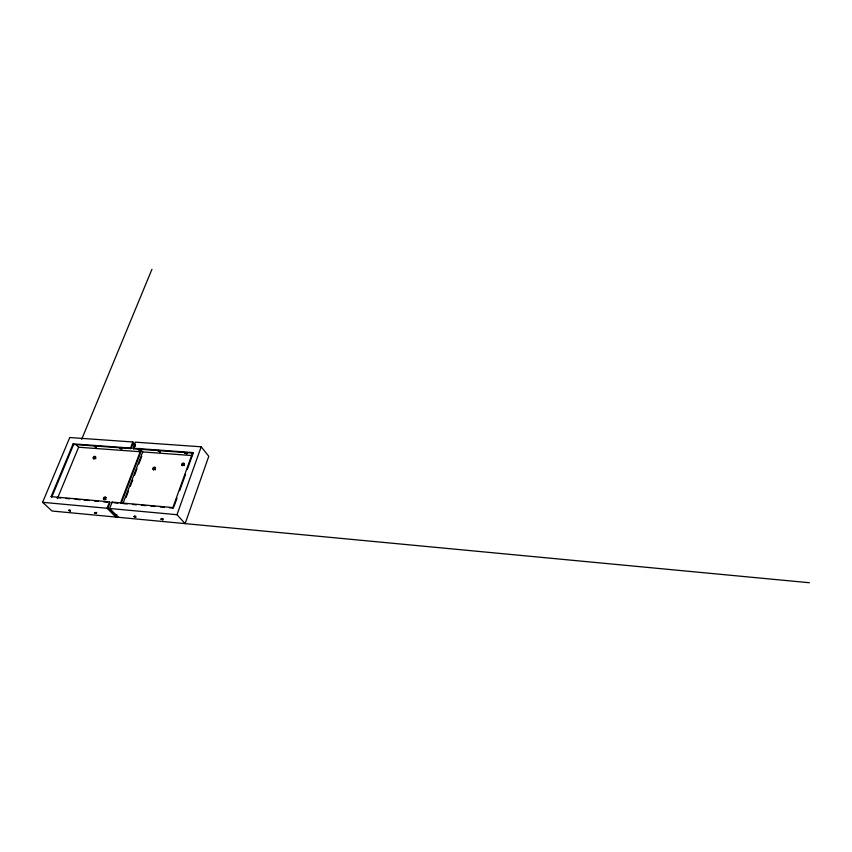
<?xml version="1.0" encoding="UTF-8"?>
<svg xmlns="http://www.w3.org/2000/svg" width="852" height="852" viewBox="0 0 852 852"><rect width="100%" height="100%" fill="white"/><g stroke="black" fill="none" stroke-linecap="round" stroke-linejoin="round"><path stroke-width="1.28" d="M201.189 446.799L208.783 456.278L185.129 523.629L176.982 514.704L201.189 446.799L135.372 442.156L133.029 448.205L133.551 448.802L193.17 453.126L187.333 469.388M169.452 507.792L173.414 508.143L172.892 507.579L192.68 452.529L133.029 448.205M173.861 506.897L177.003 498.143M179.697 490.645L185.534 474.383M116.852 514.587L115.904 517.068L107.064 508.261L42.6 502.318L69.757 437.534L132.848 441.986L135.33 444.787M121.133 503.425L141.112 451.326L138.631 448.525M123.007 503.447L142.721 451.933L139.515 448.301M126.053 497.451L128.428 491.242M130.324 486.268L132.699 480.07M134.595 475.096L136.97 468.888M138.865 463.925L141.709 456.47M120.462 503.212L140.218 451.741L137.811 449.025M133.551 448.802L135.117 444.765M107.064 508.261L109.546 501.871L51.131 496.62L73.102 443.871L130.494 448.024L131.027 448.61L132.976 443.572L135.393 446.299M130.494 448.024L132.848 441.986M118.46 517.313L109.642 508.495L112.123 502.105L172.892 507.579M81.632 439.398L151.954 269.264M57.403 498.548L78.608 447.225L76.03 444.542M73.102 443.871L73.655 444.446L51.727 497.174L51.131 496.62M187.057 452.87L186.247 452.87M96.755 512.531L95.722 512.435M163.19 518.772L161.635 518.431M135.905 516.269L134.499 515.875M73.655 444.446L131.027 448.61M78.608 447.225L140.218 451.741M142.721 451.933L192.509 455.586M56.914 497.643L60.801 497.983M65.998 498.452L69.885 498.803M75.072 499.272L80.269 499.741M84.156 500.092L89.343 500.561M94.54 501.029L98.427 501.381M103.624 501.849L107.512 502.201M113.998 502.786L117.959 503.149M123.242 503.617L127.204 503.979M132.486 504.459L136.448 504.81M141.72 505.289L145.681 505.641M150.964 506.12L154.926 506.482M160.208 506.951L164.17 507.313M109.642 508.495L176.982 514.704M809.4 582.736L52.036 511.019L42.6 502.318M70.226 510.124L69.481 509.901M121.346 448.163L120.451 447.747M159.739 450.942L158.717 450.261M95.158 446.011L96.596 445.979M115.766 515.471L108.044 507.749L110.11 502.435L109.546 501.871M112.123 502.105L112.677 502.669M192.68 452.529L193.17 453.126M184.511 465.267A1.427 1.086 -38.2 0 1 184.288 465.554M182.253 465.682A1.427 1.086 -38.2 0 1 184.415 463.85M155.458 469.601A1.427 1.065 -39 0 1 155.181 469.846M153.626 469.963A1.427 1.065 -39 0 1 153.765 468.27A1.427 1.065 -39 0 1 155.596 467.918M95.861 458.493A1.406 1.012 -39.8 0 1 95.626 458.77M93.699 458.877A1.406 1.012 -39.8 0 1 95.85 457.119M106.042 499.421A1.448 1.065 -41.3 0 1 105.754 499.666M104.221 499.773A1.448 1.065 -41.3 0 1 105.978 497.557M94.465 512.829L96.414 513.511L94.54 512.755M158.355 451.155L160.24 451.869L158.355 451.155M184.884 453.094L186.78 453.807L184.884 453.094M160.943 519.06L162.892 519.784L160.943 519.06M133.828 516.504L135.756 517.239L133.828 516.504M119.908 448.29L121.751 449.036L119.908 448.29M94.444 446.427L96.265 447.183L94.444 446.427M68.522 510.305L70.396 511.072L68.522 510.305M182.85 465.501A1.427 1.086 -38.2 0 0 184.117 463.488A1.427 1.086 -38.2 0 0 181.859 463.903A1.427 1.086 -38.2 0 0 182.85 465.501M154.01 469.558A1.427 1.065 -39 0 0 155.277 467.546A1.427 1.065 -39 0 0 153.03 467.982A1.427 1.065 -39 0 0 154.01 469.558M104.551 499.4A1.448 1.065 -41.3 0 0 105.85 497.366A1.448 1.065 -41.3 0 0 103.624 497.792A1.448 1.065 -41.3 0 0 104.551 499.4M94.157 458.695A1.406 1.012 -39.8 0 0 95.477 456.757A1.406 1.012 -39.8 0 0 93.315 457.141A1.406 1.012 -39.8 0 0 94.157 458.695"/></g></svg>
